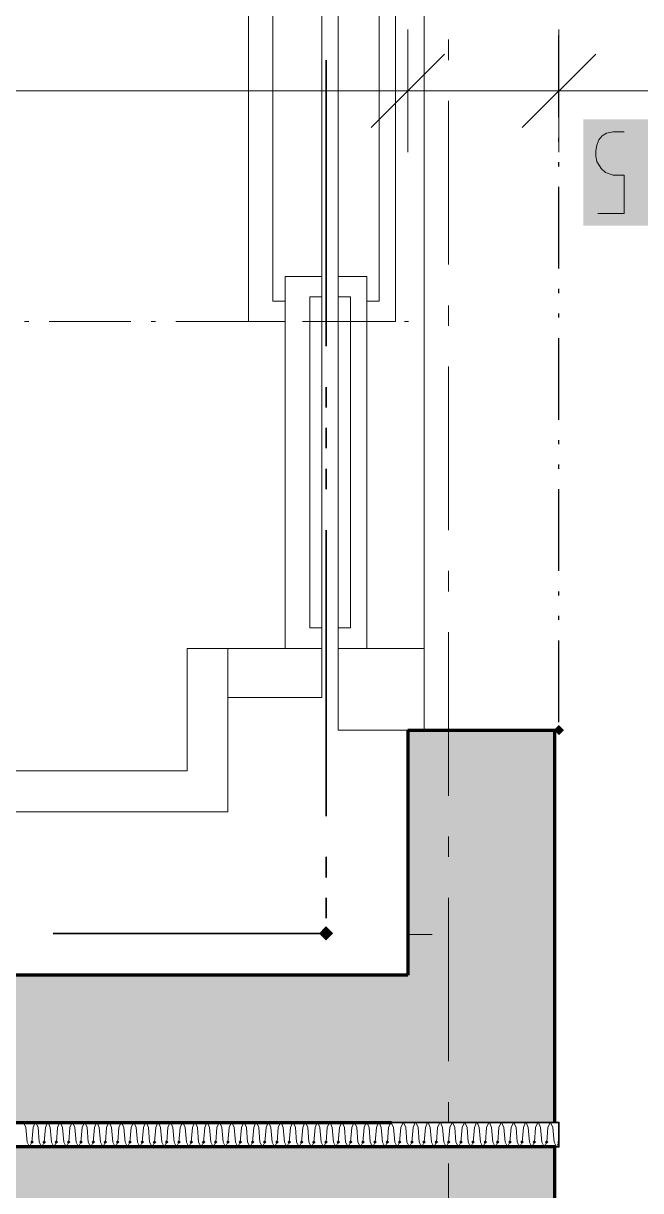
# Model space of a CAD drawing. Header units: millimetres. Extents: x 0 to 594, y 0 to 420.
# Drawn here: x 121.36 to 129.11, y 181.65 to 196.29 of the extents above; entities that cross this region are included whole.
import ezdxf

# ---------------------------------------------------------------- set-up
doc = ezdxf.new("R2010")
doc.units = ezdxf.units.MM
doc.header["$LTSCALE"] = 8
for name, color, linetype in [('PDF_Koty delkove', 7, 'Continuous'), ('PDF_Osy hlavni', 7, 'Continuous'), ('PDF_Pozarni useky', 7, 'Continuous'), ('PDF_Steny obvodove nosne', 7, 'Continuous'), ('PDF_Steny sendvic', 7, 'Continuous'), ('PDF_Steny vnitrni', 7, 'Continuous'), ('PDF_Vytah', 7, 'Continuous')]:
    doc.layers.add(name, color=color, linetype=linetype)

msp = doc.modelspace()

# ---------------------------------------------------------------- linework, layer by layer
at = {"layer": 'PDF_Koty delkove', "lineweight": 18}
for points in [[(126.184, 196.214), (126.184, 195.446), (126.184, 194.677)], [(128.081, 196.214), (128.081, 195.446), (128.081, 194.677)], [(126.646, 195.907), (125.723, 194.984)], [(128.542, 195.907), (127.619, 194.984)], [(184.506, 195.446), (177.745, 195.446), (176.907, 195.446), (173.387, 195.446), (169.747, 195.446), (168.26, 195.446), (162.995, 195.446), (160.878, 195.446), (158.215, 195.446), (156.063, 195.446), (128.081, 195.446), (126.184, 195.446), (105.582, 195.446), (103.737, 195.446), (103.43, 195.446), (101.328, 195.446), (83.545, 195.446), (82.059, 195.446)], [(128.569, 193.908), (128.897, 193.908), (128.897, 194.386), (128.76, 194.386), (128.665, 194.421), (128.61, 194.472), (128.556, 194.557), (128.542, 194.625), (128.542, 194.693), (128.556, 194.762), (128.583, 194.83), (128.624, 194.881), (128.678, 194.916), (128.76, 194.933), (128.897, 194.933)]]:
    msp.add_lwpolyline(points, dxfattribs=at)
at = {"layer": 'PDF_Koty delkove', "color": 7, "lineweight": 18, "true_color": 0xffffff, "transparency": 33554559}
msp.add_solid([(130.393, 195.087), (128.388, 195.087), (130.393, 193.754), (128.388, 193.754)], dxfattribs=at)
at = {"layer": 'PDF_Osy hlavni', "lineweight": 18}
for points in [[(126.697, 195.83), (126.697, 196.087)], [(126.697, 193.268), (126.697, 195.318)], [(126.697, 192.499), (126.697, 192.755)], [(126.697, 189.937), (126.697, 191.987)], [(126.697, 189.168), (126.697, 189.424)], [(126.697, 186.605), (126.697, 188.655)], [(126.697, 185.837), (126.697, 186.093)], [(126.697, 183.274), (126.697, 185.324)], [(126.697, 182.505), (126.697, 182.762)], [(126.697, 179.943), (126.697, 181.993)]]:
    msp.add_lwpolyline(points, dxfattribs=at)
at = {"layer": 'PDF_Pozarni useky', "lineweight": 35}
for points in [[(125.159, 192.243), (125.159, 195.83)], [(125.159, 191.474), (125.159, 191.73)], [(125.159, 190.962), (125.159, 191.218)], [(125.159, 190.449), (125.159, 190.705)], [(125.159, 186.349), (125.159, 189.937)], [(125.159, 185.58), (125.159, 185.837)], [(125.159, 185.068), (125.159, 185.324)], [(125.159, 184.878), (121.737, 184.878)]]:
    msp.add_lwpolyline(points, dxfattribs=at)
at = {"layer": 'PDF_Pozarni useky', "lineweight": 35, "transparency": 33554559}
for points in [[(125.249, 184.878), (125.159, 184.789), (125.159, 184.968), (125.07, 184.878)], [(125.159, 184.789), (125.07, 184.878), (125.249, 184.878), (125.159, 184.968)]]:
    msp.add_solid(points, dxfattribs=at)
at = {"layer": 'PDF_Steny obvodove nosne', "lineweight": 70}
msp.add_lwpolyline([(128.029, 141.816), (128.029, 182.2), (125.979, 182.2), (103.43, 182.2)], dxfattribs=at)
at = {"layer": 'PDF_Steny obvodove nosne', "color": 9, "lineweight": 9, "true_color": 0xc0c0c0, "transparency": 33554559}
for points in [[(101.38, 180.15), (125.979, 180.15), (101.38, 182.2), (125.979, 182.2)], [(125.979, 182.2), (125.979, 139.561), (128.029, 182.2), (128.029, 139.561)]]:
    msp.add_solid(points, dxfattribs=at)
at = {"layer": 'PDF_Steny sendvic', "lineweight": 35}
msp.add_lwpolyline([(103.43, 182.405), (103.43, 182.2), (125.979, 182.2), (128.029, 182.2), (128.081, 182.2), (128.081, 182.508), (128.029, 182.508), (105.582, 182.508), (103.737, 182.508), (103.737, 203.11), (105.582, 203.11), (128.029, 203.11), (128.081, 203.11), (128.081, 203.418), (128.029, 203.418), (103.43, 203.418), (103.43, 203.213)], dxfattribs=at)
at = {"layer": 'PDF_Steny sendvic', "lineweight": 25}
for points in [[(128.081, 195.113), (128.081, 196.138)], [(128.081, 194.805), (128.081, 194.857)], [(128.081, 194.498), (128.081, 194.549)], [(128.081, 193.217), (128.081, 194.242)], [(128.081, 192.909), (128.081, 192.96)], [(128.081, 192.602), (128.081, 192.653)], [(128.081, 191.32), (128.081, 192.345)], [(128.081, 191.013), (128.081, 191.064)], [(128.081, 190.705), (128.081, 190.757)], [(128.081, 189.424), (128.081, 190.449)], [(128.081, 189.117), (128.081, 189.168)], [(128.081, 188.809), (128.081, 188.86)], [(128.081, 187.528), (128.081, 188.553)]]:
    msp.add_lwpolyline(points, dxfattribs=at)
at = {"layer": 'PDF_Steny sendvic', "lineweight": 9}
for points in [[(121.393, 182.446), (121.365, 182.508)], [(121.393, 182.446), (121.408, 182.262), (121.439, 182.2)], [(121.485, 182.446), (121.469, 182.262)], [(121.512, 182.508), (121.485, 182.446)], [(121.485, 182.446), (121.485, 182.446)], [(121.547, 182.446), (121.519, 182.508)], [(121.547, 182.446), (121.562, 182.262), (121.592, 182.2)], [(121.638, 182.446), (121.623, 182.262)], [(121.666, 182.508), (121.638, 182.446)], [(121.638, 182.446), (121.638, 182.446)], [(121.7, 182.446), (121.673, 182.508)], [(121.715, 182.262), (121.7, 182.446)], [(121.792, 182.446), (121.777, 182.262)], [(121.82, 182.508), (121.792, 182.446)], [(121.792, 182.446), (121.792, 182.446)], [(121.854, 182.446), (121.826, 182.508)], [(121.854, 182.446), (121.869, 182.262), (121.9, 182.2)], [(121.946, 182.446), (121.931, 182.262)], [(121.974, 182.508), (121.946, 182.446)], [(121.946, 182.446), (121.946, 182.446)], [(122.008, 182.446), (121.98, 182.508)], [(122.023, 182.262), (122.008, 182.446)], [(122.1, 182.446), (122.084, 182.262)], [(122.127, 182.508), (122.1, 182.446)], [(122.1, 182.446), (122.1, 182.446)], [(122.162, 182.446), (122.134, 182.508)], [(122.177, 182.262), (122.162, 182.446)], [(122.253, 182.446), (122.238, 182.262)], [(122.281, 182.508), (122.253, 182.446)], [(122.253, 182.446), (122.253, 182.446)], [(122.315, 182.446), (122.288, 182.508)], [(122.315, 182.446), (122.33, 182.262), (122.361, 182.2)], [(122.407, 182.446), (122.392, 182.262)], [(122.435, 182.508), (122.407, 182.446)], [(122.407, 182.446), (122.407, 182.446)], [(122.469, 182.446), (122.441, 182.508)], [(122.484, 182.262), (122.469, 182.446)], [(122.561, 182.446), (122.546, 182.262)], [(122.589, 182.508), (122.561, 182.446)], [(122.561, 182.446), (122.561, 182.446)], [(122.623, 182.446), (122.595, 182.508)], [(122.638, 182.262), (122.623, 182.446)], [(122.715, 182.446), (122.699, 182.262)], [(122.742, 182.508), (122.715, 182.446)], [(122.715, 182.446), (122.715, 182.446)], [(122.777, 182.446), (122.749, 182.508)], [(122.792, 182.262), (122.777, 182.446)], [(122.868, 182.446), (122.853, 182.262)], [(122.896, 182.508), (122.868, 182.446)], [(122.868, 182.446), (122.868, 182.446)], [(122.93, 182.446), (122.903, 182.508)], [(122.945, 182.262), (122.93, 182.446)], [(123.022, 182.446), (123.007, 182.262)], [(123.05, 182.508), (123.022, 182.446)], [(123.022, 182.446), (123.022, 182.446)], [(123.084, 182.446), (123.056, 182.508)], [(123.099, 182.262), (123.084, 182.446)], [(123.176, 182.446), (123.161, 182.262)], [(123.204, 182.508), (123.176, 182.446)], [(123.176, 182.446), (123.176, 182.446)], [(123.238, 182.446), (123.21, 182.508)], [(123.253, 182.262), (123.238, 182.446)], [(123.33, 182.446), (123.314, 182.262)], [(123.357, 182.508), (123.33, 182.446)], [(123.33, 182.446), (123.33, 182.446)], [(123.391, 182.446), (123.364, 182.508)], [(123.407, 182.262), (123.391, 182.446)], [(123.483, 182.446), (123.468, 182.262)], [(123.511, 182.508), (123.483, 182.446)], [(123.483, 182.446), (123.483, 182.446)], [(123.545, 182.446), (123.518, 182.508)], [(123.56, 182.262), (123.545, 182.446)], [(123.637, 182.446), (123.622, 182.262)], [(123.665, 182.508), (123.637, 182.446)], [(123.637, 182.446), (123.637, 182.446)], [(123.699, 182.446), (123.671, 182.508)], [(123.714, 182.262), (123.699, 182.446)], [(123.791, 182.446), (123.776, 182.262)], [(123.819, 182.508), (123.791, 182.446)], [(123.791, 182.446), (123.791, 182.446)], [(123.853, 182.446), (123.825, 182.508)], [(123.868, 182.262), (123.853, 182.446)], [(123.945, 182.446), (123.929, 182.262)], [(123.972, 182.508), (123.945, 182.446)], [(123.945, 182.446), (123.945, 182.446)], [(124.006, 182.446), (123.979, 182.508)], [(124.022, 182.262), (124.006, 182.446)], [(124.098, 182.446), (124.083, 182.262)], [(124.126, 182.508), (124.098, 182.446)], [(124.098, 182.446), (124.098, 182.446)], [(124.16, 182.446), (124.133, 182.508)], [(124.175, 182.262), (124.16, 182.446)], [(124.252, 182.446), (124.237, 182.262)], [(124.28, 182.508), (124.252, 182.446)], [(124.252, 182.446), (124.252, 182.446)], [(124.314, 182.446), (124.286, 182.508)], [(124.329, 182.262), (124.314, 182.446)], [(124.406, 182.446), (124.391, 182.262)], [(124.434, 182.508), (124.406, 182.446)], [(124.406, 182.446), (124.406, 182.446)], [(124.468, 182.446), (124.44, 182.508)], [(124.483, 182.262), (124.468, 182.446)], [(124.56, 182.446), (124.544, 182.262)], [(124.587, 182.508), (124.56, 182.446)], [(124.56, 182.446), (124.56, 182.446)], [(124.621, 182.446), (124.594, 182.508)], [(124.637, 182.262), (124.621, 182.446)], [(124.713, 182.446), (124.698, 182.262)], [(124.741, 182.508), (124.713, 182.446)], [(124.713, 182.446), (124.713, 182.446)], [(124.775, 182.446), (124.748, 182.508)], [(124.79, 182.262), (124.775, 182.446)], [(124.867, 182.446), (124.852, 182.262)], [(124.895, 182.508), (124.867, 182.446)], [(124.867, 182.446), (124.867, 182.446)], [(124.929, 182.446), (124.901, 182.508)], [(124.944, 182.262), (124.929, 182.446)], [(125.021, 182.446), (125.006, 182.262)], [(125.049, 182.508), (125.021, 182.446)], [(125.021, 182.446), (125.021, 182.446)], [(125.083, 182.446), (125.055, 182.508)], [(125.098, 182.262), (125.083, 182.446)], [(125.175, 182.446), (125.159, 182.262)], [(125.202, 182.508), (125.175, 182.446)], [(125.175, 182.446), (125.175, 182.446)], [(125.236, 182.446), (125.209, 182.508)], [(125.252, 182.262), (125.236, 182.446)], [(125.328, 182.446), (125.313, 182.262)], [(125.356, 182.508), (125.328, 182.446)], [(125.328, 182.446), (125.328, 182.446)], [(125.39, 182.446), (125.363, 182.508)], [(125.405, 182.262), (125.39, 182.446)], [(125.482, 182.446), (125.467, 182.262)], [(125.51, 182.508), (125.482, 182.446)], [(125.482, 182.446), (125.482, 182.446)], [(125.482, 182.446), (125.482, 182.446)], [(125.544, 182.446), (125.516, 182.508)], [(125.559, 182.262), (125.544, 182.446)], [(125.636, 182.446), (125.621, 182.262)], [(125.664, 182.508), (125.636, 182.446)], [(125.636, 182.446), (125.636, 182.446)], [(125.698, 182.446), (125.67, 182.508)], [(125.713, 182.262), (125.698, 182.446)], [(125.79, 182.446), (125.774, 182.262)], [(125.817, 182.508), (125.79, 182.446)], [(125.79, 182.446), (125.79, 182.446)], [(125.851, 182.446), (125.824, 182.508)], [(125.867, 182.262), (125.851, 182.446)], [(125.943, 182.446), (125.928, 182.262)], [(125.971, 182.508), (125.943, 182.446)], [(125.943, 182.446), (125.943, 182.446)], [(126.005, 182.446), (125.978, 182.508)], [(126.02, 182.262), (126.005, 182.446)], [(126.097, 182.446), (126.082, 182.262)], [(126.125, 182.508), (126.097, 182.446)], [(126.097, 182.446), (126.097, 182.446)], [(126.159, 182.446), (126.131, 182.508)], [(126.174, 182.262), (126.159, 182.446)], [(126.251, 182.446), (126.236, 182.262)], [(126.279, 182.508), (126.251, 182.446)], [(126.251, 182.446), (126.251, 182.446)], [(126.313, 182.446), (126.285, 182.508)], [(126.328, 182.262), (126.313, 182.446)], [(126.405, 182.446), (126.389, 182.262)], [(126.432, 182.508), (126.405, 182.446)], [(126.405, 182.446), (126.405, 182.446)], [(126.466, 182.446), (126.439, 182.508)], [(126.482, 182.262), (126.466, 182.446)], [(126.558, 182.446), (126.543, 182.262)], [(126.586, 182.508), (126.558, 182.446)], [(126.558, 182.446), (126.558, 182.446)], [(126.62, 182.446), (126.593, 182.508)], [(126.635, 182.262), (126.62, 182.446)], [(126.712, 182.446), (126.697, 182.262)], [(126.74, 182.508), (126.712, 182.446)], [(126.712, 182.446), (126.712, 182.446)], [(126.774, 182.446), (126.746, 182.508)], [(126.789, 182.262), (126.774, 182.446)], [(126.866, 182.446), (126.851, 182.262)], [(126.894, 182.508), (126.866, 182.446)], [(126.866, 182.446), (126.866, 182.446)], [(126.928, 182.446), (126.9, 182.508)], [(126.943, 182.262), (126.928, 182.446)], [(127.02, 182.446), (127.004, 182.262)], [(127.047, 182.508), (127.02, 182.446)], [(127.02, 182.446), (127.02, 182.446)], [(127.081, 182.446), (127.054, 182.508)], [(127.097, 182.262), (127.081, 182.446)], [(127.173, 182.446), (127.158, 182.262)], [(127.201, 182.508), (127.173, 182.446)], [(127.173, 182.446), (127.173, 182.446)], [(127.235, 182.446), (127.208, 182.508)], [(127.25, 182.262), (127.235, 182.446)], [(127.327, 182.446), (127.312, 182.262)], [(127.355, 182.508), (127.327, 182.446)], [(127.327, 182.446), (127.327, 182.446)], [(127.389, 182.446), (127.361, 182.508)], [(127.404, 182.262), (127.389, 182.446)], [(127.481, 182.446), (127.466, 182.262)], [(127.509, 182.508), (127.481, 182.446)], [(127.481, 182.446), (127.481, 182.446)], [(127.543, 182.446), (127.515, 182.508)], [(127.558, 182.262), (127.543, 182.446)], [(127.635, 182.446), (127.619, 182.262)], [(127.662, 182.508), (127.635, 182.446)], [(127.635, 182.446), (127.635, 182.446)], [(127.696, 182.446), (127.669, 182.508)], [(127.712, 182.262), (127.696, 182.446)], [(127.788, 182.446), (127.773, 182.262)], [(127.816, 182.508), (127.788, 182.446)], [(127.788, 182.446), (127.788, 182.446)], [(127.85, 182.446), (127.823, 182.508)], [(127.865, 182.262), (127.85, 182.446)], [(127.942, 182.446), (127.927, 182.262)], [(127.97, 182.508), (127.942, 182.446)], [(127.942, 182.446), (127.942, 182.446)], [(128.004, 182.446), (127.976, 182.508)], [(128.019, 182.262), (128.004, 182.446)], [(121.439, 182.2), (121.469, 182.262)], [(121.592, 182.2), (121.623, 182.262)], [(121.715, 182.262), (121.746, 182.2)], [(121.746, 182.2), (121.777, 182.262)], [(121.9, 182.2), (121.931, 182.262)], [(122.023, 182.262), (122.054, 182.2)], [(122.054, 182.2), (122.084, 182.262)], [(122.177, 182.262), (122.207, 182.2)], [(122.207, 182.2), (122.238, 182.262)], [(122.361, 182.2), (122.392, 182.262)], [(122.484, 182.262), (122.515, 182.2)], [(122.515, 182.2), (122.546, 182.262)], [(122.638, 182.262), (122.669, 182.2)], [(122.669, 182.2), (122.699, 182.262)], [(122.792, 182.262), (122.822, 182.2)], [(122.822, 182.2), (122.853, 182.262)], [(122.945, 182.262), (122.976, 182.2)], [(122.976, 182.2), (123.007, 182.262)], [(123.099, 182.262), (123.13, 182.2)], [(123.13, 182.2), (123.161, 182.262)], [(123.253, 182.262), (123.284, 182.2)], [(123.284, 182.2), (123.314, 182.262)], [(123.407, 182.262), (123.437, 182.2)], [(123.437, 182.2), (123.468, 182.262)], [(123.56, 182.262), (123.591, 182.2)], [(123.591, 182.2), (123.622, 182.262)], [(123.714, 182.262), (123.745, 182.2)], [(123.745, 182.2), (123.776, 182.262)], [(123.868, 182.262), (123.899, 182.2)], [(123.899, 182.2), (123.929, 182.262)], [(124.022, 182.262), (124.052, 182.2)], [(124.052, 182.2), (124.083, 182.262)], [(124.175, 182.262), (124.206, 182.2)], [(124.206, 182.2), (124.237, 182.262)], [(124.329, 182.262), (124.36, 182.2)], [(124.36, 182.2), (124.391, 182.262)], [(124.483, 182.262), (124.514, 182.2)], [(124.514, 182.2), (124.544, 182.262)], [(124.637, 182.262), (124.667, 182.2)], [(124.667, 182.2), (124.698, 182.262)], [(124.79, 182.262), (124.821, 182.2)], [(124.821, 182.2), (124.852, 182.262)], [(124.944, 182.262), (124.975, 182.2)], [(124.975, 182.2), (125.006, 182.262)], [(125.098, 182.262), (125.129, 182.2)], [(125.129, 182.2), (125.159, 182.262)], [(125.252, 182.262), (125.282, 182.2)], [(125.282, 182.2), (125.313, 182.262)], [(125.405, 182.262), (125.436, 182.2)], [(125.436, 182.2), (125.467, 182.262)], [(125.559, 182.262), (125.59, 182.2)], [(125.59, 182.2), (125.621, 182.262)], [(125.713, 182.262), (125.744, 182.2)], [(125.744, 182.2), (125.774, 182.262)], [(125.867, 182.262), (125.897, 182.2)], [(125.897, 182.2), (125.928, 182.262)], [(126.02, 182.262), (126.051, 182.2)], [(126.051, 182.2), (126.082, 182.262)], [(126.174, 182.262), (126.205, 182.2)], [(126.205, 182.2), (126.236, 182.262)], [(126.328, 182.262), (126.359, 182.2)], [(126.359, 182.2), (126.389, 182.262)], [(126.482, 182.262), (126.512, 182.2)], [(126.512, 182.2), (126.543, 182.262)], [(126.635, 182.262), (126.666, 182.2)], [(126.666, 182.2), (126.697, 182.262)], [(126.789, 182.262), (126.82, 182.2)], [(126.82, 182.2), (126.851, 182.262)], [(126.943, 182.262), (126.974, 182.2)], [(126.974, 182.2), (127.004, 182.262)], [(127.097, 182.262), (127.127, 182.2)], [(127.127, 182.2), (127.158, 182.262)], [(127.25, 182.262), (127.281, 182.2)], [(127.281, 182.2), (127.312, 182.262)], [(127.404, 182.262), (127.435, 182.2)], [(127.435, 182.2), (127.466, 182.262)], [(127.558, 182.262), (127.589, 182.2)], [(127.589, 182.2), (127.619, 182.262)], [(127.712, 182.262), (127.742, 182.2)], [(127.742, 182.2), (127.773, 182.262)], [(127.865, 182.262), (127.896, 182.2)], [(127.896, 182.2), (127.927, 182.262)], [(128.019, 182.262), (128.05, 182.2)], [(128.05, 182.2), (128.081, 182.262)]]:
    msp.add_lwpolyline(points, dxfattribs=at)
at = {"layer": 'PDF_Steny sendvic', "lineweight": 25, "transparency": 33554559}
msp.add_solid([(128.081, 187.364), (128.017, 187.428), (128.145, 187.428), (128.081, 187.492)], dxfattribs=at)
at = {"layer": 'PDF_Steny sendvic', "lineweight": 9, "transparency": 33554559}
for points in [[(121.469, 182.239), (121.446, 182.262), (121.493, 182.262), (121.469, 182.285)], [(121.623, 182.239), (121.6, 182.262), (121.646, 182.262), (121.623, 182.285)], [(121.777, 182.239), (121.754, 182.262), (121.8, 182.262), (121.777, 182.285)], [(121.931, 182.239), (121.908, 182.262), (121.954, 182.262), (121.931, 182.285)], [(122.084, 182.239), (122.061, 182.262), (122.108, 182.262), (122.084, 182.285)], [(122.238, 182.239), (122.215, 182.262), (122.261, 182.262), (122.238, 182.285)], [(122.392, 182.239), (122.369, 182.262), (122.415, 182.262), (122.392, 182.285)], [(122.546, 182.239), (122.523, 182.262), (122.569, 182.262), (122.546, 182.285)], [(122.699, 182.239), (122.676, 182.262), (122.723, 182.262), (122.699, 182.285)], [(122.853, 182.239), (122.83, 182.262), (122.876, 182.262), (122.853, 182.285)], [(123.007, 182.239), (122.984, 182.262), (123.03, 182.262), (123.007, 182.285)], [(123.161, 182.239), (123.138, 182.262), (123.184, 182.262), (123.161, 182.285)], [(123.314, 182.239), (123.291, 182.262), (123.338, 182.262), (123.314, 182.285)], [(123.468, 182.239), (123.445, 182.262), (123.491, 182.262), (123.468, 182.285)], [(123.622, 182.239), (123.599, 182.262), (123.645, 182.262), (123.622, 182.285)], [(123.776, 182.239), (123.753, 182.262), (123.799, 182.262), (123.776, 182.285)], [(123.929, 182.239), (123.906, 182.262), (123.953, 182.262), (123.929, 182.285)], [(124.083, 182.239), (124.06, 182.262), (124.106, 182.262), (124.083, 182.285)], [(124.237, 182.239), (124.214, 182.262), (124.26, 182.262), (124.237, 182.285)], [(124.391, 182.239), (124.368, 182.262), (124.414, 182.262), (124.391, 182.285)], [(124.544, 182.239), (124.521, 182.262), (124.568, 182.262), (124.544, 182.285)], [(124.698, 182.239), (124.675, 182.262), (124.721, 182.262), (124.698, 182.285)], [(124.852, 182.239), (124.829, 182.262), (124.875, 182.262), (124.852, 182.285)], [(125.006, 182.239), (124.983, 182.262), (125.029, 182.262), (125.006, 182.285)], [(125.159, 182.239), (125.136, 182.262), (125.182, 182.262), (125.159, 182.285)], [(125.313, 182.239), (125.29, 182.262), (125.336, 182.262), (125.313, 182.285)], [(125.467, 182.239), (125.444, 182.262), (125.49, 182.262), (125.467, 182.285)], [(125.621, 182.239), (125.598, 182.262), (125.644, 182.262), (125.621, 182.285)], [(125.774, 182.239), (125.751, 182.262), (125.797, 182.262), (125.774, 182.285)], [(125.928, 182.239), (125.905, 182.262), (125.951, 182.262), (125.928, 182.285)], [(126.082, 182.239), (126.059, 182.262), (126.105, 182.262), (126.082, 182.285)], [(126.236, 182.239), (126.213, 182.262), (126.259, 182.262), (126.236, 182.285)], [(126.389, 182.239), (126.366, 182.262), (126.412, 182.262), (126.389, 182.285)], [(126.543, 182.239), (126.52, 182.262), (126.566, 182.262), (126.543, 182.285)], [(126.697, 182.239), (126.674, 182.262), (126.72, 182.262), (126.697, 182.285)], [(126.851, 182.239), (126.828, 182.262), (126.874, 182.262), (126.851, 182.285)], [(127.004, 182.239), (126.981, 182.262), (127.027, 182.262), (127.004, 182.285)], [(127.158, 182.239), (127.135, 182.262), (127.181, 182.262), (127.158, 182.285)], [(127.312, 182.239), (127.289, 182.262), (127.335, 182.262), (127.312, 182.285)], [(127.466, 182.239), (127.443, 182.262), (127.489, 182.262), (127.466, 182.285)], [(127.619, 182.239), (127.596, 182.262), (127.642, 182.262), (127.619, 182.285)], [(127.773, 182.239), (127.75, 182.262), (127.796, 182.262), (127.773, 182.285)], [(127.927, 182.239), (127.904, 182.262), (127.95, 182.262), (127.927, 182.285)], [(128.081, 182.239), (128.058, 182.262), (128.081, 182.285)]]:
    msp.add_solid(points, dxfattribs=at)
at = {"layer": 'PDF_Steny vnitrni', "lineweight": 70}
for points in [[(126.184, 187.428), (126.184, 184.353)], [(126.184, 187.428), (128.029, 187.428)], [(128.029, 184.353), (128.029, 187.428)], [(126.184, 184.353), (105.582, 184.353)], [(128.029, 182.508), (128.029, 183.533), (128.029, 184.353)], [(105.582, 182.508), (125.979, 182.508)]]:
    msp.add_lwpolyline(points, dxfattribs=at)
at = {"layer": 'PDF_Steny vnitrni', "color": 9, "lineweight": 9, "true_color": 0xc0c0c0, "transparency": 33554559}
for points in [[(128.029, 187.428), (126.184, 187.428), (128.029, 184.353), (126.184, 184.353)], [(105.582, 182.508), (128.029, 182.508), (105.582, 184.353), (128.029, 184.353)]]:
    msp.add_solid(points, dxfattribs=at)
at = {"layer": 'PDF_Vytah', "lineweight": 9}
for points in [[(123.929, 187.838), (125.108, 187.838), (125.108, 188.453), (125.108, 201.009), (123.929, 201.009), (123.929, 198.703)], [(126.031, 197.216), (126.031, 201.009), (125.313, 201.009), (125.313, 187.428)], [(125.672, 188.453), (126.389, 188.453), (126.389, 196.653), (126.031, 196.653)], [(121.429, 192.553), (121.378, 192.553)], [(122.71, 192.553), (121.685, 192.553)], [(123.018, 192.553), (122.967, 192.553)], [(124.299, 192.553), (123.274, 192.553)], [(124.607, 192.553), (124.555, 192.553)], [(125.888, 192.553), (124.863, 192.553)], [(126.195, 192.553), (126.144, 192.553)], [(126.389, 192.553), (126.389, 192.553)], [(123.929, 188.453), (123.929, 186.403), (108.555, 186.403)], [(125.108, 188.453), (123.929, 188.453), (123.417, 188.453), (123.417, 186.915), (109.067, 186.915)], [(126.389, 188.453), (126.389, 187.428)], [(126.389, 187.428), (125.313, 187.428)], [(126.184, 185.378), (126.184, 184.865), (126.492, 184.865)]]:
    msp.add_lwpolyline(points, dxfattribs=at)
for points in [[(124.186, 197.216), (124.186, 192.553), (124.647, 192.553), (124.647, 192.809), (124.493, 192.809), (124.493, 196.96), (124.647, 196.96), (124.647, 197.216)], [(126.031, 197.216), (126.031, 192.553), (125.672, 192.553), (125.672, 192.809), (125.826, 192.809), (125.826, 196.96), (125.672, 196.96), (125.672, 197.216)], [(124.647, 193.116), (124.647, 188.453), (125.108, 188.453), (125.108, 188.709), (124.954, 188.709), (124.954, 192.86), (125.108, 192.86), (125.108, 193.116)], [(125.672, 193.116), (125.672, 188.453), (125.313, 188.453), (125.313, 188.709), (125.467, 188.709), (125.467, 192.86), (125.313, 192.86), (125.313, 193.116)]]:
    msp.add_lwpolyline(points, close=True, dxfattribs=at)

doc.saveas('drawing.dxf')
